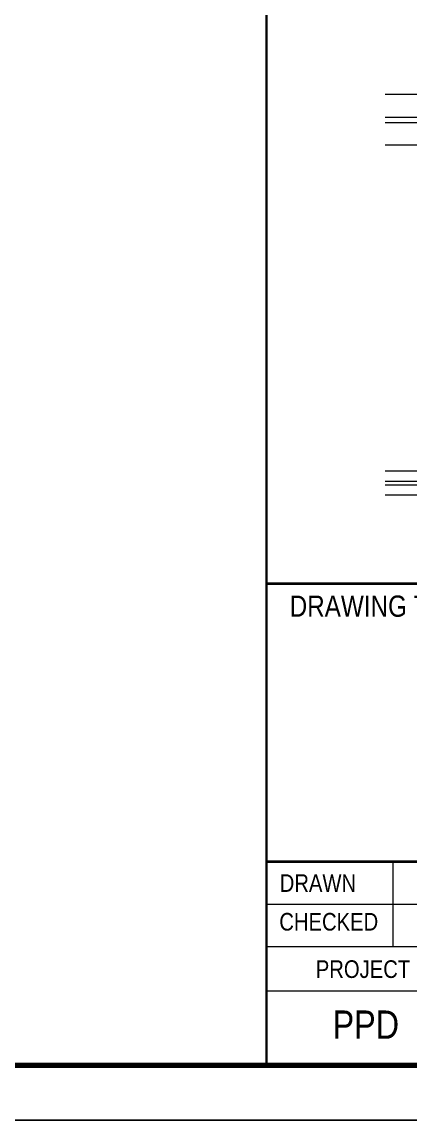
# Model space of a CAD drawing. Header units: metres. Extents: x -3195699 to -2111692, y 14290 to 146348.
# Drawn here: x -2181185 to -2178371, y 14290 to 22253 of the extents above; entities that cross this region are included whole.
import ezdxf
from ezdxf.enums import TextEntityAlignment as Align

# ---------------------------------------------------------------- set-up
doc = ezdxf.new("R2010")
doc.units = ezdxf.units.M
doc.header["$LTSCALE"] = 500
doc.header["$MEASUREMENT"] = 0
for name, color, linetype, lineweight in [('CURVE', 8, 'CONTINUOUS', 18), ('Layer1', 1, 'CONTINUOUS', 9), ('schematic lines', 110, 'CONTINUOUS', 25)]:
    doc.layers.add(name, color=color, linetype=linetype, lineweight=lineweight)
doc.layers.add('FRAME', color=6, linetype='CONTINUOUS')
doc.layers.add('TEXT', color=8, linetype='CONTINUOUS')
doc.styles.add('NEW', font='ARIALN.TTF')

# ---------------------------------------------------------------- blocks, each defined once
blk = doc.blocks.new('AHHMS TEMPLATE')
at = {"layer": 'CURVE', "color": 8}
for p, q in [((-1489450.3, 84947.2), (-1493115.3, 84947.2)), ((-1493115.3, 84781.1), (-1492853, 84781.1)), ((-1493115.3, 84744.2), (-1492853, 84744.2)), ((-1492834.6, 84578), (-1493115.3, 84578)), ((-1492834.6, 82215.2), (-1493115.3, 82215.2)), ((-1493115.3, 82141.3), (-1492846.9, 82141.3)), ((-1493115.3, 82116.7), (-1492846.9, 82116.7)), ((-1493115.3, 82042.9), (-1489413.3, 82042.9))]:
    blk.add_line(p, q, dxfattribs=at)
at = {"layer": 'FRAME'}
for points in [[(-1546386.7, 77508.9), (-1546386.7, 118799), (-1487419.4, 118799), (-1487419.4, 77508.9)], [(-1546386.7, 118799), (-1487419.4, 118799), (-1487419.4, 77508.9), (-1546386.7, 77508.9)], [(-1546002.5, 77893.2), (-1546002.5, 118414.8), (-1487803.6, 118414.8), (-1487803.6, 77893.2)], [(-1545989.7, 77906), (-1545989.7, 118402), (-1487816.4, 118402), (-1487816.4, 77906)], [(-1545976.9, 77918.8), (-1545976.9, 118389.2), (-1487829.2, 118389.2), (-1487829.2, 77918.8)]]:
    blk.add_lwpolyline(points, close=True, dxfattribs=at)
at = {"layer": 'FRAME', "color": 6, "const_width": 25.6}
blk.add_lwpolyline([(-1487816.4, 118402), (-1487816.4, 77906), (-1545989.7, 77906), (-1545989.7, 118402)], close=True, dxfattribs=at)
at = {"layer": 'FRAME', "color": 6, "const_width": 17.9}
for points in [[(-1493976.6, 118389.2), (-1493976.6, 77918.8)], [(-1487829.2, 81398.9), (-1493976.6, 81398.9)], [(-1487829.2, 79382.9), (-1493976.6, 79382.9)]]:
    blk.add_lwpolyline(points, dxfattribs=at)
at = {"layer": 'Layer1'}
for p, q in [((-1493976.6, 81398.9), (-1487829.2, 81398.9)), ((-1493976.6, 81398.9), (-1487829.2, 81398.9)), ((-1493740.1, 81398.9), (-1487829.2, 81398.9)), ((-1487829.2, 79382.9), (-1493976.6, 79382.9))]:
    blk.add_line(p, q, dxfattribs=at)
at = {"layer": 'Layer1', "color": 2}
for p, q in [((-1493058.2, 78768.2), (-1493058.2, 79382.9)), ((-1493976.6, 79075.6), (-1487829.2, 79075.6)), ((-1493976.6, 78768.2), (-1487829.2, 78768.2)), ((-1493976.6, 78445.2), (-1487829.2, 78445.2))]:
    blk.add_line(p, q, dxfattribs=at)
at = {"layer": 'TEXT', "color": 2, "lineweight": 9, "style": 'NEW'}
blk.add_text('DRAWING TITLE:', height=153.685, dxfattribs=at).set_placement((-1493094, 81235.9), align=Align.MIDDLE)
at = {"layer": 'TEXT', "color": 3, "style": 'NEW'}
for s, p in [('DRAWN', (-1493880, 79163.3)), ('CHECKED', (-1493882.9, 78882.9))]:
    blk.add_text(s, height=128.07, dxfattribs=at).set_placement(p)
for s, height, p in [('PROJECT ', 128.07, (-1493255.8, 78603.4)), ('PPD', 204.91, (-1493255.8, 78200.9))]:
    blk.add_text(s, height=height, dxfattribs=at).set_placement(p, align=Align.MIDDLE_CENTER)

msp = doc.modelspace()

# ---------------------------------------------------------------- block references
at = {"layer": 'schematic lines'}
msp.add_blockref('AHHMS TEMPLATE', (-685436.1, -63218.8), dxfattribs=at)

doc.saveas('drawing.dxf')
